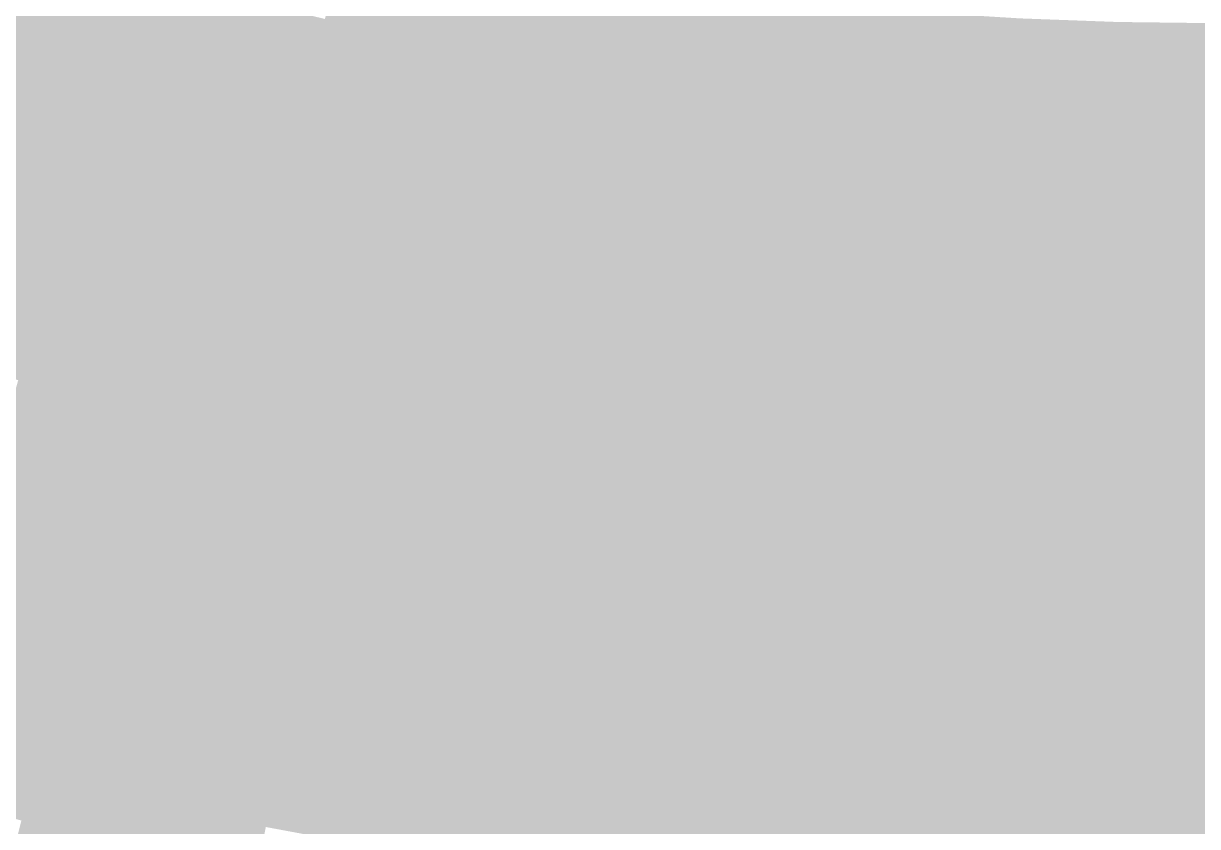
# Model space of a CAD drawing. Header units: inches. Extents: x -266 to 784, y -170 to 213.
# Drawn here: x -25.23 to -0.37, y -101.01 to -84.01 of the extents above; entities that cross this region are included whole.
import ezdxf

# ---------------------------------------------------------------- set-up
doc = ezdxf.new("R2010")
doc.units = ezdxf.units.IN
doc.header["$MEASUREMENT"] = 0

msp = doc.modelspace()

# ---------------------------------------------------------------- linework, layer by layer
at = {"color": 180, "true_color": 0x5200e6}
msp.add_solid([(-12.32536, -83.090827), (-12.47209, -84.080003), (-14.360799, -82.763322), (-14.531761, -83.7486)], dxfattribs=at)
at = {"color": 180, "true_color": 0x3f00ef}
msp.add_solid([(-20.896295, -83.422688), (-21.139276, -84.392719), (-22.937297, -82.884742), (-23.20401, -83.848518)], dxfattribs=at)
at = {"color": 180, "true_color": 0x4800eb}
msp.add_solid([(-16.582677, -83.366749), (-16.777768, -84.347534), (-18.623605, -82.934681), (-18.842707, -83.910383)], dxfattribs=at)
at = {"color": 180, "true_color": 0x3a00f3}
msp.add_solid([(-23.20401, -83.848518), (-23.470723, -84.812294), (-25.254767, -83.253809), (-25.545052, -84.21075)], dxfattribs=at)
at = {"color": 192, "true_color": 0x5700e6}
msp.add_solid([(-10.282497, -83.368281), (-10.404907, -84.36076), (-12.32536, -83.090827), (-12.47209, -84.080003)], dxfattribs=at)
at = {"color": 180, "true_color": 0x4400ef}
msp.add_solid([(-18.842707, -83.910383), (-19.061808, -84.886085), (-20.896295, -83.422688), (-21.139276, -84.392719)], dxfattribs=at)
at = {"color": 180, "true_color": 0x4e00eb}
msp.add_solid([(-14.531761, -83.7486), (-14.702722, -84.733877), (-16.582677, -83.366749), (-16.777768, -84.347534)], dxfattribs=at)
at = {"color": 192, "true_color": 0x5d00e6}
msp.add_solid([(-8.23344, -83.595517), (-8.331457, -84.590702), (-10.282497, -83.368281), (-10.404907, -84.36076)], dxfattribs=at)
at = {"color": 180, "true_color": 0x5300eb}
msp.add_solid([(-12.47209, -84.080003), (-12.618821, -85.06918), (-14.531761, -83.7486), (-14.702722, -84.733877)], dxfattribs=at)
at = {"color": 192, "true_color": 0x6200e6}
msp.add_solid([(-6.179423, -83.772398), (-6.252988, -84.769689), (-8.23344, -83.595517), (-8.331457, -84.590702)], dxfattribs=at)
at = {"color": 180, "true_color": 0x4000f3}
msp.add_solid([(-21.139276, -84.392719), (-21.382256, -85.36275), (-23.20401, -83.848518), (-23.470723, -84.812294)], dxfattribs=at)
at = {"color": 180, "true_color": 0x4a00ef}
msp.add_solid([(-16.777768, -84.347534), (-16.972858, -85.328319), (-18.842707, -83.910383), (-19.061808, -84.886085)], dxfattribs=at)
at = {"color": 192, "true_color": 0x6800e6}
msp.add_solid([(-4.121685, -83.898818), (-4.170752, -84.897614), (-6.179423, -83.772398), (-6.252988, -84.769689)], dxfattribs=at)
at = {"color": 192, "true_color": 0x6d00e6}
msp.add_solid([(-2.061463, -83.974701), (-2.086004, -84.9744), (-4.121685, -83.898818), (-4.170752, -84.897614)], dxfattribs=at)
at = {"color": 190, "true_color": 0x7200e6}
msp.add_solid([(0, -84), (0, -85), (-2.061463, -83.974701), (-2.086004, -84.9744)], dxfattribs=at)
at = {"color": 180, "true_color": 0x3b00f7}
msp.add_solid([(-23.470723, -84.812294), (-23.737435, -85.77607), (-25.545052, -84.21075), (-25.835336, -85.16769)], dxfattribs=at)
at = {"color": 180, "true_color": 0x5900eb}
msp.add_solid([(-10.404907, -84.36076), (-10.527318, -85.35324), (-12.47209, -84.080003), (-12.618821, -85.06918)], dxfattribs=at)
at = {"color": 180, "true_color": 0x4500f3}
msp.add_solid([(-19.061808, -84.886085), (-19.280909, -85.861787), (-21.139276, -84.392719), (-21.382256, -85.36275)], dxfattribs=at)
at = {"color": 180, "true_color": 0x4f00ef}
msp.add_solid([(-14.702722, -84.733877), (-14.873684, -85.719155), (-16.777768, -84.347534), (-16.972858, -85.328319)], dxfattribs=at)
at = {"color": 192, "true_color": 0x5e00eb}
msp.add_solid([(-8.331457, -84.590702), (-8.429474, -85.585886), (-10.404907, -84.36076), (-10.527318, -85.35324)], dxfattribs=at)
at = {"color": 180, "true_color": 0x5500ef}
msp.add_solid([(-12.618821, -85.06918), (-12.765551, -86.058356), (-14.702722, -84.733877), (-14.873684, -85.719155)], dxfattribs=at)
at = {"color": 192, "true_color": 0x6400eb}
msp.add_solid([(-6.252988, -84.769689), (-6.326552, -85.766979), (-8.331457, -84.590702), (-8.429474, -85.585886)], dxfattribs=at)
at = {"color": 180, "true_color": 0x4100f7}
msp.add_solid([(-21.382256, -85.36275), (-21.625236, -86.332782), (-23.470723, -84.812294), (-23.737435, -85.77607)], dxfattribs=at)
at = {"color": 180, "true_color": 0x4b00f3}
msp.add_solid([(-16.972858, -85.328319), (-17.167948, -86.309105), (-19.061808, -84.886085), (-19.280909, -85.861787)], dxfattribs=at)
at = {"color": 190, "true_color": 0x6900eb}
msp.add_solid([(-4.170752, -84.897614), (-4.21982, -85.896409), (-6.252988, -84.769689), (-6.326552, -85.766979)], dxfattribs=at)
at = {"color": 190, "true_color": 0x6f00eb}
msp.add_solid([(-2.086004, -84.9744), (-2.110546, -85.974098), (-4.170752, -84.897614), (-4.21982, -85.896409)], dxfattribs=at)
at = {"color": 190, "true_color": 0x7400eb}
msp.add_solid([(0, -85), (0, -86), (-2.086004, -84.9744), (-2.110546, -85.974098)], dxfattribs=at)
at = {"color": 180, "true_color": 0x3c00fc}
msp.add_solid([(-23.737435, -85.77607), (-24.004148, -86.739846), (-25.835336, -85.16769), (-26.125621, -86.12463)], dxfattribs=at)
at = {"color": 180, "true_color": 0x5b00ef}
msp.add_solid([(-10.527318, -85.35324), (-10.649729, -86.34572), (-12.618821, -85.06918), (-12.765551, -86.058356)], dxfattribs=at)
at = {"color": 180, "true_color": 0x4700f7}
msp.add_solid([(-19.280909, -85.861787), (-19.50001, -86.83749), (-21.382256, -85.36275), (-21.625236, -86.332782)], dxfattribs=at)
at = {"color": 180, "true_color": 0x5100f3}
msp.add_solid([(-14.873684, -85.719155), (-15.044646, -86.704433), (-16.972858, -85.328319), (-17.167948, -86.309105)], dxfattribs=at)
at = {"color": 190, "true_color": 0x6000ef}
msp.add_solid([(-8.429474, -85.585886), (-8.527491, -86.581071), (-10.527318, -85.35324), (-10.649729, -86.34572)], dxfattribs=at)
at = {"color": 180, "true_color": 0x5600f3}
msp.add_solid([(-12.765551, -86.058356), (-12.912282, -87.047533), (-14.873684, -85.719155), (-15.044646, -86.704433)], dxfattribs=at)
at = {"color": 190, "true_color": 0x6600ef}
msp.add_solid([(-6.326552, -85.766979), (-6.400117, -86.76427), (-8.429474, -85.585886), (-8.527491, -86.581071)], dxfattribs=at)
at = {"color": 180, "true_color": 0x4200fc}
msp.add_solid([(-21.625236, -86.332782), (-21.868216, -87.302813), (-23.737435, -85.77607), (-24.004148, -86.739846)], dxfattribs=at)
at = {"color": 180, "true_color": 0x4c00f7}
msp.add_solid([(-17.167948, -86.309105), (-17.363039, -87.28989), (-19.280909, -85.861787), (-19.50001, -86.83749)], dxfattribs=at)
at = {"color": 190, "true_color": 0x6b00ef}
msp.add_solid([(-4.21982, -85.896409), (-4.268888, -86.895205), (-6.326552, -85.766979), (-6.400117, -86.76427)], dxfattribs=at)
at = {"color": 190, "true_color": 0x7100ef}
msp.add_solid([(-2.110546, -85.974098), (-2.135087, -86.973797), (-4.21982, -85.896409), (-4.268888, -86.895205)], dxfattribs=at)
at = {"color": 190, "true_color": 0x7700ef}
msp.add_solid([(0, -86), (0, -87), (-2.110546, -85.974098), (-2.135087, -86.973797)], dxfattribs=at)
at = {"color": 180, "true_color": 0x3c00ff}
msp.add_solid([(-24.004148, -86.739846), (-24.270861, -87.703622), (-26.125621, -86.12463), (-26.415906, -87.081571)], dxfattribs=at)
at = {"color": 180, "true_color": 0x5c00f3}
msp.add_solid([(-10.649729, -86.34572), (-10.772139, -87.338199), (-12.765551, -86.058356), (-12.912282, -87.047533)], dxfattribs=at)
at = {"color": 180, "true_color": 0x4800fc}
msp.add_solid([(-19.50001, -86.83749), (-19.719112, -87.813192), (-21.625236, -86.332782), (-21.868216, -87.302813)], dxfattribs=at)
at = {"color": 180, "true_color": 0x5200f7}
msp.add_solid([(-15.044646, -86.704433), (-15.215608, -87.68971), (-17.167948, -86.309105), (-17.363039, -87.28989)], dxfattribs=at)
at = {"color": 190, "true_color": 0x6200f3}
msp.add_solid([(-8.527491, -86.581071), (-8.625508, -87.576256), (-10.649729, -86.34572), (-10.772139, -87.338199)], dxfattribs=at)
at = {"color": 180, "true_color": 0x4200ff}
msp.add_solid([(-21.868216, -87.302813), (-22.111196, -88.272844), (-24.004148, -86.739846), (-24.270861, -87.703622)], dxfattribs=at)
at = {"color": 180, "true_color": 0x5800f7}
msp.add_solid([(-12.912282, -87.047533), (-13.059012, -88.036709), (-15.044646, -86.704433), (-15.215608, -87.68971)], dxfattribs=at)
at = {"color": 190, "true_color": 0x6800f3}
msp.add_solid([(-6.400117, -86.76427), (-6.473682, -87.76156), (-8.527491, -86.581071), (-8.625508, -87.576256)], dxfattribs=at)
at = {"color": 180, "true_color": 0x4e00fc}
msp.add_solid([(-17.363039, -87.28989), (-17.558129, -88.270675), (-19.50001, -86.83749), (-19.719112, -87.813192)], dxfattribs=at)
at = {"color": 190, "true_color": 0x6d00f3}
msp.add_solid([(-4.268888, -86.895205), (-4.317955, -87.894), (-6.400117, -86.76427), (-6.473682, -87.76156)], dxfattribs=at)
at = {"color": 190, "true_color": 0x7300f3}
msp.add_solid([(-2.135087, -86.973797), (-2.159628, -87.973496), (-4.268888, -86.895205), (-4.317955, -87.894)], dxfattribs=at)
at = {"color": 190, "true_color": 0x7900f3}
msp.add_solid([(0, -87), (0, -88), (-2.135087, -86.973797), (-2.159628, -87.973496)], dxfattribs=at)
at = {"color": 180, "true_color": 0x4106ff}
msp.add_solid([(-24.270861, -87.703622), (-24.537574, -88.667398), (-26.415906, -87.081571), (-26.70619, -88.038511)], dxfattribs=at)
at = {"color": 180, "true_color": 0x5e00f7}
msp.add_solid([(-10.772139, -87.338199), (-10.89455, -88.330679), (-12.912282, -87.047533), (-13.059012, -88.036709)], dxfattribs=at)
at = {"color": 180, "true_color": 0x4800ff}
msp.add_solid([(-19.719112, -87.813192), (-19.938213, -88.788894), (-21.868216, -87.302813), (-22.111196, -88.272844)], dxfattribs=at)
at = {"color": 180, "true_color": 0x5400fc}
msp.add_solid([(-15.215608, -87.68971), (-15.38657, -88.674988), (-17.363039, -87.28989), (-17.558129, -88.270675)], dxfattribs=at)
at = {"color": 190, "true_color": 0x6400f7}
msp.add_solid([(-8.625508, -87.576256), (-8.723526, -88.571441), (-10.772139, -87.338199), (-10.89455, -88.330679)], dxfattribs=at)
at = {"color": 180, "true_color": 0x4706ff}
msp.add_solid([(-22.111196, -88.272844), (-22.354177, -89.242875), (-24.270861, -87.703622), (-24.537574, -88.667398)], dxfattribs=at)
at = {"color": 180, "true_color": 0x5900fc}
msp.add_solid([(-13.059012, -88.036709), (-13.205743, -89.025886), (-15.215608, -87.68971), (-15.38657, -88.674988)], dxfattribs=at)
at = {"color": 190, "true_color": 0x6900f7}
msp.add_solid([(-6.473682, -87.76156), (-6.547246, -88.758851), (-8.625508, -87.576256), (-8.723526, -88.571441)], dxfattribs=at)
at = {"color": 180, "true_color": 0x4e00ff}
msp.add_solid([(-17.558129, -88.270675), (-17.753219, -89.251461), (-19.719112, -87.813192), (-19.938213, -88.788894)], dxfattribs=at)
at = {"color": 190, "true_color": 0x6f00f7}
msp.add_solid([(-4.317955, -87.894), (-4.367023, -88.892796), (-6.473682, -87.76156), (-6.547246, -88.758851)], dxfattribs=at)
at = {"color": 190, "true_color": 0x7500f7}
msp.add_solid([(-2.159628, -87.973496), (-2.184169, -88.973195), (-4.317955, -87.894), (-4.367023, -88.892796)], dxfattribs=at)
at = {"color": 190, "true_color": 0x7b00f7}
msp.add_solid([(0, -88), (0, -89), (-2.159628, -87.973496), (-2.184169, -88.973195)], dxfattribs=at)
at = {"color": 180, "true_color": 0x460dff}
msp.add_solid([(-24.537574, -88.667398), (-24.804286, -89.631174), (-26.70619, -88.038511), (-26.996475, -88.995451)], dxfattribs=at)
at = {"color": 180, "true_color": 0x5f00fc}
msp.add_solid([(-10.89455, -88.330679), (-11.016961, -89.323158), (-13.059012, -88.036709), (-13.205743, -89.025886)], dxfattribs=at)
at = {"color": 180, "true_color": 0x4d06ff}
msp.add_solid([(-19.938213, -88.788894), (-20.157314, -89.764596), (-22.111196, -88.272844), (-22.354177, -89.242875)], dxfattribs=at)
at = {"color": 180, "true_color": 0x5400ff}
msp.add_solid([(-15.38657, -88.674988), (-15.557532, -89.660265), (-17.558129, -88.270675), (-17.753219, -89.251461)], dxfattribs=at)
at = {"color": 190, "true_color": 0x6500fc}
msp.add_solid([(-8.723526, -88.571441), (-8.821543, -89.566625), (-10.89455, -88.330679), (-11.016961, -89.323158)], dxfattribs=at)
at = {"color": 180, "true_color": 0x4c0dff}
msp.add_solid([(-22.354177, -89.242875), (-22.597157, -90.212907), (-24.537574, -88.667398), (-24.804286, -89.631174)], dxfattribs=at)
at = {"color": 180, "true_color": 0x5a00ff}
msp.add_solid([(-13.205743, -89.025886), (-13.352473, -90.015062), (-15.38657, -88.674988), (-15.557532, -89.660265)], dxfattribs=at)
at = {"color": 190, "true_color": 0x6b00fc}
msp.add_solid([(-6.547246, -88.758851), (-6.620811, -89.756141), (-8.723526, -88.571441), (-8.821543, -89.566625)], dxfattribs=at)
at = {"color": 180, "true_color": 0x5206ff}
msp.add_solid([(-17.753219, -89.251461), (-17.94831, -90.232246), (-19.938213, -88.788894), (-20.157314, -89.764596)], dxfattribs=at)
at = {"color": 190, "true_color": 0x7100fc}
msp.add_solid([(-4.367023, -88.892796), (-4.416091, -89.891591), (-6.547246, -88.758851), (-6.620811, -89.756141)], dxfattribs=at)
at = {"color": 190, "true_color": 0x7700fc}
msp.add_solid([(-2.184169, -88.973195), (-2.208711, -89.972894), (-4.367023, -88.892796), (-4.416091, -89.891591)], dxfattribs=at)
at = {"color": 190, "true_color": 0x7d00fc}
msp.add_solid([(0, -89), (0, -90), (-2.184169, -88.973195), (-2.208711, -89.972894)], dxfattribs=at)
at = {"color": 180, "true_color": 0x4b13ff}
msp.add_solid([(-24.804286, -89.631174), (-25.070999, -90.59495), (-26.996475, -88.995451), (-27.28676, -89.952392)], dxfattribs=at)
at = {"color": 190, "true_color": 0x6000ff}
msp.add_solid([(-11.016961, -89.323158), (-11.139371, -90.315638), (-13.205743, -89.025886), (-13.352473, -90.015062)], dxfattribs=at)
at = {"color": 180, "true_color": 0x510dff}
msp.add_solid([(-20.157314, -89.764596), (-20.376415, -90.740298), (-22.354177, -89.242875), (-22.597157, -90.212907)], dxfattribs=at)
at = {"color": 180, "true_color": 0x5806ff}
msp.add_solid([(-15.557532, -89.660265), (-15.728494, -90.645543), (-17.753219, -89.251461), (-17.94831, -90.232246)], dxfattribs=at)
at = {"color": 190, "true_color": 0x6600ff}
msp.add_solid([(-8.821543, -89.566625), (-8.91956, -90.56181), (-11.016961, -89.323158), (-11.139371, -90.315638)], dxfattribs=at)
at = {"color": 180, "true_color": 0x5013ff}
msp.add_solid([(-22.597157, -90.212907), (-22.840137, -91.182938), (-24.804286, -89.631174), (-25.070999, -90.59495)], dxfattribs=at)
at = {"color": 180, "true_color": 0x5e06ff}
msp.add_solid([(-13.352473, -90.015062), (-13.499204, -91.004239), (-15.557532, -89.660265), (-15.728494, -90.645543)], dxfattribs=at)
at = {"color": 190, "true_color": 0x6c00ff}
msp.add_solid([(-6.620811, -89.756141), (-6.694375, -90.753432), (-8.821543, -89.566625), (-8.91956, -90.56181)], dxfattribs=at)
at = {"color": 180, "true_color": 0x501aff}
msp.add_solid([(-25.070999, -90.59495), (-25.337712, -91.558726), (-27.28676, -89.952392), (-27.577044, -90.909332)], dxfattribs=at)
at = {"color": 180, "true_color": 0x570dff}
msp.add_solid([(-17.94831, -90.232246), (-18.1434, -91.213031), (-20.157314, -89.764596), (-20.376415, -90.740298)], dxfattribs=at)
at = {"color": 190, "true_color": 0x7200ff}
msp.add_solid([(-4.416091, -89.891591), (-4.465158, -90.890387), (-6.620811, -89.756141), (-6.694375, -90.753432)], dxfattribs=at)
at = {"color": 190, "true_color": 0x7800ff}
msp.add_solid([(-2.208711, -89.972894), (-2.233252, -90.972593), (-4.416091, -89.891591), (-4.465158, -90.890387)], dxfattribs=at)
at = {"color": 190, "true_color": 0x7e00ff}
msp.add_solid([(0, -90), (0, -91), (-2.208711, -89.972894), (-2.233252, -90.972593)], dxfattribs=at)
at = {"color": 180, "true_color": 0x5613ff}
msp.add_solid([(-20.376415, -90.740298), (-20.595517, -91.716), (-22.597157, -90.212907), (-22.840137, -91.182938)], dxfattribs=at)
at = {"color": 180, "true_color": 0x5d0dff}
msp.add_solid([(-15.728494, -90.645543), (-15.899456, -91.630821), (-17.94831, -90.232246), (-18.1434, -91.213031)], dxfattribs=at)
at = {"color": 190, "true_color": 0x6406ff}
msp.add_solid([(-11.139371, -90.315638), (-11.261782, -91.308117), (-13.352473, -90.015062), (-13.499204, -91.004239)], dxfattribs=at)
at = {"color": 190, "true_color": 0x6a06ff}
msp.add_solid([(-8.91956, -90.56181), (-9.017577, -91.556995), (-11.139371, -90.315638), (-11.261782, -91.308117)], dxfattribs=at)
at = {"color": 180, "true_color": 0x551aff}
msp.add_solid([(-22.840137, -91.182938), (-23.083117, -92.152969), (-25.070999, -90.59495), (-25.337712, -91.558726)], dxfattribs=at)
at = {"color": 190, "true_color": 0x620dff}
msp.add_solid([(-13.499204, -91.004239), (-13.645934, -91.993415), (-15.728494, -90.645543), (-15.899456, -91.630821)], dxfattribs=at)
at = {"color": 190, "true_color": 0x7006ff}
msp.add_solid([(-6.694375, -90.753432), (-6.76794, -91.750722), (-8.91956, -90.56181), (-9.017577, -91.556995)], dxfattribs=at)
at = {"color": 180, "true_color": 0x5b13ff}
msp.add_solid([(-18.1434, -91.213031), (-18.33849, -92.193816), (-20.376415, -90.740298), (-20.595517, -91.716)], dxfattribs=at)
at = {"color": 190, "true_color": 0x7606ff}
msp.add_solid([(-4.465158, -90.890387), (-4.514226, -91.889182), (-6.694375, -90.753432), (-6.76794, -91.750722)], dxfattribs=at)
at = {"color": 190, "true_color": 0x7b06ff}
msp.add_solid([(-2.233252, -90.972593), (-2.257793, -91.972291), (-4.465158, -90.890387), (-4.514226, -91.889182)], dxfattribs=at)
at = {"color": 190, "true_color": 0x8106ff}
msp.add_solid([(0, -91), (0, -92), (-2.233252, -90.972593), (-2.257793, -91.972291)], dxfattribs=at)
at = {"color": 180, "true_color": 0x5a1aff}
msp.add_solid([(-20.595517, -91.716), (-20.814618, -92.691702), (-22.840137, -91.182938), (-23.083117, -92.152969)], dxfattribs=at)
at = {"color": 190, "true_color": 0x6113ff}
msp.add_solid([(-15.899456, -91.630821), (-16.070418, -92.616098), (-18.1434, -91.213031), (-18.33849, -92.193816)], dxfattribs=at)
at = {"color": 190, "true_color": 0x680dff}
msp.add_solid([(-11.261782, -91.308117), (-11.384193, -92.300597), (-13.499204, -91.004239), (-13.645934, -91.993415)], dxfattribs=at)
at = {"color": 190, "true_color": 0x6e0dff}
msp.add_solid([(-9.017577, -91.556995), (-9.115594, -92.55218), (-11.261782, -91.308117), (-11.384193, -92.300597)], dxfattribs=at)
at = {"color": 180, "true_color": 0x5a20ff}
msp.add_solid([(-23.083117, -92.152969), (-23.326097, -93.123), (-25.337712, -91.558726), (-25.604425, -92.522502)], dxfattribs=at)
at = {"color": 190, "true_color": 0x601aff}
msp.add_solid([(-18.33849, -92.193816), (-18.533581, -93.174602), (-20.595517, -91.716), (-20.814618, -92.691702)], dxfattribs=at)
at = {"color": 190, "true_color": 0x6613ff}
msp.add_solid([(-13.645934, -91.993415), (-13.792665, -92.982592), (-15.899456, -91.630821), (-16.070418, -92.616098)], dxfattribs=at)
at = {"color": 190, "true_color": 0x730dff}
msp.add_solid([(-6.76794, -91.750722), (-6.841504, -92.748012), (-9.017577, -91.556995), (-9.115594, -92.55218)], dxfattribs=at)
at = {"color": 190, "true_color": 0x790dff}
msp.add_solid([(-4.514226, -91.889182), (-4.563294, -92.887977), (-6.76794, -91.750722), (-6.841504, -92.748012)], dxfattribs=at)
at = {"color": 190, "true_color": 0x7f0dff}
msp.add_solid([(-2.257793, -91.972291), (-2.282334, -92.97199), (-4.514226, -91.889182), (-4.563294, -92.887977)], dxfattribs=at)
at = {"color": 190, "true_color": 0x850dff}
msp.add_solid([(0, -92), (0, -93), (-2.257793, -91.972291), (-2.282334, -92.97199)], dxfattribs=at)
at = {"color": 180, "true_color": 0x5f20ff}
msp.add_solid([(-20.814618, -92.691702), (-21.033719, -93.667404), (-23.083117, -92.152969), (-23.326097, -93.123)], dxfattribs=at)
at = {"color": 190, "true_color": 0x651aff}
msp.add_solid([(-16.070418, -92.616098), (-16.241379, -93.601376), (-18.33849, -92.193816), (-18.533581, -93.174602)], dxfattribs=at)
at = {"color": 190, "true_color": 0x6c13ff}
msp.add_solid([(-11.384193, -92.300597), (-11.506603, -93.293076), (-13.645934, -91.993415), (-13.792665, -92.982592)], dxfattribs=at)
at = {"color": 190, "true_color": 0x7213ff}
msp.add_solid([(-9.115594, -92.55218), (-9.213611, -93.547364), (-11.384193, -92.300597), (-11.506603, -93.293076)], dxfattribs=at)
at = {"color": 180, "true_color": 0x5f26ff}
msp.add_solid([(-23.326097, -93.123), (-23.569077, -94.093032), (-25.604425, -92.522502), (-25.871137, -93.486278)], dxfattribs=at)
at = {"color": 190, "true_color": 0x6420ff}
msp.add_solid([(-18.533581, -93.174602), (-18.728671, -94.155387), (-20.814618, -92.691702), (-21.033719, -93.667404)], dxfattribs=at)
at = {"color": 190, "true_color": 0x6b1aff}
msp.add_solid([(-13.792665, -92.982592), (-13.939395, -93.971768), (-16.070418, -92.616098), (-16.241379, -93.601376)], dxfattribs=at)
at = {"color": 190, "true_color": 0x7713ff}
msp.add_solid([(-6.841504, -92.748012), (-6.915069, -93.745303), (-9.115594, -92.55218), (-9.213611, -93.547364)], dxfattribs=at)
at = {"color": 190, "true_color": 0x7d13ff}
msp.add_solid([(-4.563294, -92.887977), (-4.612361, -93.886773), (-6.841504, -92.748012), (-6.915069, -93.745303)], dxfattribs=at)
at = {"color": 190, "true_color": 0x8213ff}
msp.add_solid([(-2.282334, -92.97199), (-2.306875, -93.971689), (-4.563294, -92.887977), (-4.612361, -93.886773)], dxfattribs=at)
at = {"color": 190, "true_color": 0x6426ff}
msp.add_solid([(-21.033719, -93.667404), (-21.25282, -94.643107), (-23.326097, -93.123), (-23.569077, -94.093032)], dxfattribs=at)
at = {"color": 190, "true_color": 0x6920ff}
msp.add_solid([(-16.241379, -93.601376), (-16.412341, -94.586654), (-18.533581, -93.174602), (-18.728671, -94.155387)], dxfattribs=at)
at = {"color": 190, "true_color": 0x701aff}
msp.add_solid([(-11.506603, -93.293076), (-11.629014, -94.285556), (-13.792665, -92.982592), (-13.939395, -93.971768)], dxfattribs=at)
at = {"color": 190, "true_color": 0x8813ff}
msp.add_solid([(0, -93), (0, -94), (-2.282334, -92.97199), (-2.306875, -93.971689)], dxfattribs=at)
at = {"color": 190, "true_color": 0x751aff}
msp.add_solid([(-9.213611, -93.547364), (-9.311628, -94.542549), (-11.506603, -93.293076), (-11.629014, -94.285556)], dxfattribs=at)
at = {"color": 190, "true_color": 0x632dff}
msp.add_solid([(-23.569077, -94.093032), (-23.812058, -95.063063), (-25.871137, -93.486278), (-26.13785, -94.450054)], dxfattribs=at)
at = {"color": 190, "true_color": 0x6926ff}
msp.add_solid([(-18.728671, -94.155387), (-18.923761, -95.136172), (-21.033719, -93.667404), (-21.25282, -94.643107)], dxfattribs=at)
at = {"color": 190, "true_color": 0x6f20ff}
msp.add_solid([(-13.939395, -93.971768), (-14.086126, -94.960945), (-16.241379, -93.601376), (-16.412341, -94.586654)], dxfattribs=at)
at = {"color": 190, "true_color": 0x7b1aff}
msp.add_solid([(-6.915069, -93.745303), (-6.988634, -94.742593), (-9.213611, -93.547364), (-9.311628, -94.542549)], dxfattribs=at)
at = {"color": 190, "true_color": 0x801aff}
msp.add_solid([(-4.612361, -93.886773), (-4.661429, -94.885568), (-6.915069, -93.745303), (-6.988634, -94.742593)], dxfattribs=at)
at = {"color": 190, "true_color": 0x861aff}
msp.add_solid([(-2.306875, -93.971689), (-2.331417, -94.971388), (-4.612361, -93.886773), (-4.661429, -94.885568)], dxfattribs=at)
at = {"color": 190, "true_color": 0x682dff}
msp.add_solid([(-21.25282, -94.643107), (-21.471922, -95.618809), (-23.569077, -94.093032), (-23.812058, -95.063063)], dxfattribs=at)
at = {"color": 190, "true_color": 0x6e26ff}
msp.add_solid([(-16.412341, -94.586654), (-16.583303, -95.571931), (-18.728671, -94.155387), (-18.923761, -95.136172)], dxfattribs=at)
at = {"color": 190, "true_color": 0x7420ff}
msp.add_solid([(-11.629014, -94.285556), (-11.751425, -95.278035), (-13.939395, -93.971768), (-14.086126, -94.960945)], dxfattribs=at)
at = {"color": 190, "true_color": 0x8b1aff}
msp.add_solid([(0, -94), (0, -95), (-2.306875, -93.971689), (-2.331417, -94.971388)], dxfattribs=at)
at = {"color": 190, "true_color": 0x6833ff}
msp.add_solid([(-23.812058, -95.063063), (-24.055038, -96.033094), (-26.13785, -94.450054), (-26.404563, -95.413831)], dxfattribs=at)
at = {"color": 190, "true_color": 0x7920ff}
msp.add_solid([(-9.311628, -94.542549), (-9.409645, -95.537734), (-11.629014, -94.285556), (-11.751425, -95.278035)], dxfattribs=at)
at = {"color": 190, "true_color": 0x6d2dff}
msp.add_solid([(-18.923761, -95.136172), (-19.118852, -96.116957), (-21.25282, -94.643107), (-21.471922, -95.618809)], dxfattribs=at)
at = {"color": 190, "true_color": 0x7326ff}
msp.add_solid([(-14.086126, -94.960945), (-14.232856, -95.950121), (-16.412341, -94.586654), (-16.583303, -95.571931)], dxfattribs=at)
at = {"color": 190, "true_color": 0x7f20ff}
msp.add_solid([(-6.988634, -94.742593), (-7.062198, -95.739884), (-9.311628, -94.542549), (-9.409645, -95.537734)], dxfattribs=at)
at = {"color": 190, "true_color": 0x8420ff}
msp.add_solid([(-4.661429, -94.885568), (-4.710497, -95.884364), (-6.988634, -94.742593), (-7.062198, -95.739884)], dxfattribs=at)
at = {"color": 190, "true_color": 0x8920ff}
msp.add_solid([(-2.331417, -94.971388), (-2.355958, -95.971087), (-4.661429, -94.885568), (-4.710497, -95.884364)], dxfattribs=at)
at = {"color": 190, "true_color": 0x6d33ff}
msp.add_solid([(-21.471922, -95.618809), (-21.691023, -96.594511), (-23.812058, -95.063063), (-24.055038, -96.033094)], dxfattribs=at)
at = {"color": 190, "true_color": 0x722dff}
msp.add_solid([(-16.583303, -95.571931), (-16.754265, -96.557209), (-18.923761, -95.136172), (-19.118852, -96.116957)], dxfattribs=at)
at = {"color": 190, "true_color": 0x7826ff}
msp.add_solid([(-11.751425, -95.278035), (-11.873836, -96.270515), (-14.086126, -94.960945), (-14.232856, -95.950121)], dxfattribs=at)
at = {"color": 190, "true_color": 0x8e20ff}
msp.add_solid([(0, -95), (0, -96), (-2.331417, -94.971388), (-2.355958, -95.971087)], dxfattribs=at)
at = {"color": 190, "true_color": 0x6d3aff}
msp.add_solid([(-24.055038, -96.033094), (-24.298018, -97.003125), (-26.404563, -95.413831), (-26.671276, -96.377607)], dxfattribs=at)
at = {"color": 190, "true_color": 0x7d26ff}
msp.add_solid([(-9.409645, -95.537734), (-9.507663, -96.532918), (-11.751425, -95.278035), (-11.873836, -96.270515)], dxfattribs=at)
at = {"color": 190, "true_color": 0x7233ff}
msp.add_solid([(-19.118852, -96.116957), (-19.313942, -97.097743), (-21.471922, -95.618809), (-21.691023, -96.594511)], dxfattribs=at)
at = {"color": 190, "true_color": 0x772dff}
msp.add_solid([(-14.232856, -95.950121), (-14.379587, -96.939298), (-16.583303, -95.571931), (-16.754265, -96.557209)], dxfattribs=at)
at = {"color": 190, "true_color": 0x8226ff}
msp.add_solid([(-7.062198, -95.739884), (-7.135763, -96.737174), (-9.409645, -95.537734), (-9.507663, -96.532918)], dxfattribs=at)
at = {"color": 190, "true_color": 0x7c2dff}
msp.add_solid([(-11.873836, -96.270515), (-11.996246, -97.262994), (-14.232856, -95.950121), (-14.379587, -96.939298)], dxfattribs=at)
at = {"color": 190, "true_color": 0x8726ff}
msp.add_solid([(-4.710497, -95.884364), (-4.759564, -96.883159), (-7.062198, -95.739884), (-7.135763, -96.737174)], dxfattribs=at)
at = {"color": 190, "true_color": 0x8c26ff}
msp.add_solid([(-2.355958, -95.971087), (-2.380499, -96.970785), (-4.710497, -95.884364), (-4.759564, -96.883159)], dxfattribs=at)
at = {"color": 190, "true_color": 0x713aff}
msp.add_solid([(-21.691023, -96.594511), (-21.910124, -97.570213), (-24.055038, -96.033094), (-24.298018, -97.003125)], dxfattribs=at)
at = {"color": 190, "true_color": 0x7633ff}
msp.add_solid([(-16.754265, -96.557209), (-16.925227, -97.542487), (-19.118852, -96.116957), (-19.313942, -97.097743)], dxfattribs=at)
at = {"color": 190, "true_color": 0x9226ff}
msp.add_solid([(0, -96), (0, -97), (-2.355958, -95.971087), (-2.380499, -96.970785)], dxfattribs=at)
at = {"color": 173, "true_color": 0x7240fe}
msp.add_solid([(-24.298018, -97.003125), (-24.540998, -97.973157), (-26.671276, -96.377607), (-26.937989, -97.341383)], dxfattribs=at)
at = {"color": 190, "true_color": 0x812dff}
msp.add_solid([(-9.507663, -96.532918), (-9.60568, -97.528103), (-11.873836, -96.270515), (-11.996246, -97.262994)], dxfattribs=at)
at = {"color": 190, "true_color": 0x763aff}
msp.add_solid([(-19.313942, -97.097743), (-19.509032, -98.078528), (-21.691023, -96.594511), (-21.910124, -97.570213)], dxfattribs=at)
at = {"color": 190, "true_color": 0x7b33ff}
msp.add_solid([(-14.379587, -96.939298), (-14.526317, -97.928474), (-16.754265, -96.557209), (-16.925227, -97.542487)], dxfattribs=at)
at = {"color": 190, "true_color": 0x862dff}
msp.add_solid([(-7.135763, -96.737174), (-7.209327, -97.734465), (-9.507663, -96.532918), (-9.60568, -97.528103)], dxfattribs=at)
at = {"color": 190, "true_color": 0x8033ff}
msp.add_solid([(-11.996246, -97.262994), (-12.118657, -98.255474), (-14.379587, -96.939298), (-14.526317, -97.928474)], dxfattribs=at)
at = {"color": 190, "true_color": 0x8b2dff}
msp.add_solid([(-4.759564, -96.883159), (-4.808632, -97.881955), (-7.135763, -96.737174), (-7.209327, -97.734465)], dxfattribs=at)
at = {"color": 190, "true_color": 0x902dff}
msp.add_solid([(-2.380499, -96.970785), (-2.40504, -97.970484), (-4.759564, -96.883159), (-4.808632, -97.881955)], dxfattribs=at)
at = {"color": 183, "true_color": 0x7640fe}
msp.add_solid([(-21.910124, -97.570213), (-22.129225, -98.545915), (-24.298018, -97.003125), (-24.540998, -97.973157)], dxfattribs=at)
at = {"color": 190, "true_color": 0x7b3aff}
msp.add_solid([(-16.925227, -97.542487), (-17.096189, -98.527764), (-19.313942, -97.097743), (-19.509032, -98.078528)], dxfattribs=at)
at = {"color": 190, "true_color": 0x952dff}
msp.add_solid([(0, -97), (0, -98), (-2.380499, -96.970785), (-2.40504, -97.970484)], dxfattribs=at)
at = {"color": 171, "true_color": 0x7646fe}
msp.add_solid([(-24.540998, -97.973157), (-24.783978, -98.943188), (-26.937989, -97.341383), (-27.204701, -98.305159)], dxfattribs=at)
at = {"color": 190, "true_color": 0x8533ff}
msp.add_solid([(-9.60568, -97.528103), (-9.703697, -98.523288), (-11.996246, -97.262994), (-12.118657, -98.255474)], dxfattribs=at)
at = {"color": 183, "true_color": 0x7b40fe}
msp.add_solid([(-19.509032, -98.078528), (-19.704123, -99.059313), (-21.910124, -97.570213), (-22.129225, -98.545915)], dxfattribs=at)
at = {"color": 190, "true_color": 0x7f3aff}
msp.add_solid([(-14.526317, -97.928474), (-14.673047, -98.917651), (-16.925227, -97.542487), (-17.096189, -98.527764)], dxfattribs=at)
at = {"color": 190, "true_color": 0x8a33ff}
msp.add_solid([(-7.209327, -97.734465), (-7.282892, -98.731755), (-9.60568, -97.528103), (-9.703697, -98.523288)], dxfattribs=at)
at = {"color": 190, "true_color": 0x843aff}
msp.add_solid([(-12.118657, -98.255474), (-12.241068, -99.247953), (-14.526317, -97.928474), (-14.673047, -98.917651)], dxfattribs=at)
at = {"color": 190, "true_color": 0x8e33ff}
msp.add_solid([(-4.808632, -97.881955), (-4.8577, -98.88075), (-7.209327, -97.734465), (-7.282892, -98.731755)], dxfattribs=at)
at = {"color": 190, "true_color": 0x9333ff}
msp.add_solid([(-2.40504, -97.970484), (-2.429582, -98.970183), (-4.808632, -97.881955), (-4.8577, -98.88075)], dxfattribs=at)
at = {"color": 171, "true_color": 0x7b46fe}
msp.add_solid([(-22.129225, -98.545915), (-22.348327, -99.521617), (-24.540998, -97.973157), (-24.783978, -98.943188)], dxfattribs=at)
at = {"color": 183, "true_color": 0x7f40fe}
msp.add_solid([(-17.096189, -98.527764), (-17.267151, -99.513042), (-19.509032, -98.078528), (-19.704123, -99.059313)], dxfattribs=at)
at = {"color": 190, "true_color": 0x9833ff}
msp.add_solid([(0, -98), (0, -99), (-2.40504, -97.970484), (-2.429582, -98.970183)], dxfattribs=at)
at = {"color": 171, "true_color": 0x7b4dfe}
msp.add_solid([(-24.783978, -98.943188), (-25.026959, -99.913219), (-27.204701, -98.305159), (-27.471414, -99.268935)], dxfattribs=at)
at = {"color": 190, "true_color": 0x893aff}
msp.add_solid([(-9.703697, -98.523288), (-9.801714, -99.518473), (-12.118657, -98.255474), (-12.241068, -99.247953)], dxfattribs=at)
at = {"color": 171, "true_color": 0x7f46fe}
msp.add_solid([(-19.704123, -99.059313), (-19.899213, -100.040099), (-22.129225, -98.545915), (-22.348327, -99.521617)], dxfattribs=at)
at = {"color": 183, "true_color": 0x8440fe}
msp.add_solid([(-14.673047, -98.917651), (-14.819778, -99.906828), (-17.096189, -98.527764), (-17.267151, -99.513042)], dxfattribs=at)
at = {"color": 190, "true_color": 0x8d3aff}
msp.add_solid([(-7.282892, -98.731755), (-7.356456, -99.729046), (-9.703697, -98.523288), (-9.801714, -99.518473)], dxfattribs=at)
at = {"color": 183, "true_color": 0x8840fe}
msp.add_solid([(-12.241068, -99.247953), (-12.363478, -100.240433), (-14.673047, -98.917651), (-14.819778, -99.906828)], dxfattribs=at)
at = {"color": 190, "true_color": 0x923aff}
msp.add_solid([(-4.8577, -98.88075), (-4.906767, -99.879546), (-7.282892, -98.731755), (-7.356456, -99.729046)], dxfattribs=at)
at = {"color": 190, "true_color": 0x973aff}
msp.add_solid([(-2.429582, -98.970183), (-2.454123, -99.969882), (-4.8577, -98.88075), (-4.906767, -99.879546)], dxfattribs=at)
at = {"color": 171, "true_color": 0x7f4dfe}
msp.add_solid([(-22.348327, -99.521617), (-22.567428, -100.497319), (-24.783978, -98.943188), (-25.026959, -99.913219)], dxfattribs=at)
at = {"color": 171, "true_color": 0x8346fe}
msp.add_solid([(-17.267151, -99.513042), (-17.438113, -100.49832), (-19.704123, -99.059313), (-19.899213, -100.040099)], dxfattribs=at)
at = {"color": 190, "true_color": 0x9b3aff}
msp.add_solid([(0, -99), (0, -100), (-2.429582, -98.970183), (-2.454123, -99.969882)], dxfattribs=at)
at = {"color": 171, "true_color": 0x8053fe}
msp.add_solid([(-25.026959, -99.913219), (-25.269939, -100.88325), (-27.471414, -99.268935), (-27.738127, -100.232711)], dxfattribs=at)
at = {"color": 183, "true_color": 0x8c40fe}
msp.add_solid([(-9.801714, -99.518473), (-9.899731, -100.513657), (-12.241068, -99.247953), (-12.363478, -100.240433)], dxfattribs=at)
at = {"color": 171, "true_color": 0x834dfe}
msp.add_solid([(-19.899213, -100.040099), (-20.094303, -101.020884), (-22.348327, -99.521617), (-22.567428, -100.497319)], dxfattribs=at)
at = {"color": 171, "true_color": 0x8846fe}
msp.add_solid([(-14.819778, -99.906828), (-14.966508, -100.896004), (-17.267151, -99.513042), (-17.438113, -100.49832)], dxfattribs=at)
at = {"color": 193, "true_color": 0x9140fe}
msp.add_solid([(-7.356456, -99.729046), (-7.430021, -100.726336), (-9.801714, -99.518473), (-9.899731, -100.513657)], dxfattribs=at)
at = {"color": 171, "true_color": 0x8453fe}
msp.add_solid([(-22.567428, -100.497319), (-22.786529, -101.473022), (-25.026959, -99.913219), (-25.269939, -100.88325)], dxfattribs=at)
at = {"color": 171, "true_color": 0x8c46fe}
msp.add_solid([(-12.363478, -100.240433), (-12.485889, -101.232913), (-14.819778, -99.906828), (-14.966508, -100.896004)], dxfattribs=at)
at = {"color": 193, "true_color": 0x9640fe}
msp.add_solid([(-4.906767, -99.879546), (-4.955835, -100.878341), (-7.356456, -99.729046), (-7.430021, -100.726336)], dxfattribs=at)
at = {"color": 193, "true_color": 0x9a40fe}
msp.add_solid([(-2.454123, -99.969882), (-2.478664, -100.969581), (-4.906767, -99.879546), (-4.955835, -100.878341)], dxfattribs=at)
at = {"color": 171, "true_color": 0x884dfe}
msp.add_solid([(-17.438113, -100.49832), (-17.609075, -101.483597), (-19.899213, -100.040099), (-20.094303, -101.020884)], dxfattribs=at)
at = {"color": 181, "true_color": 0x9f40fe}
msp.add_solid([(0, -100), (0, -101), (-2.454123, -99.969882), (-2.478664, -100.969581)], dxfattribs=at)
at = {"color": 181, "true_color": 0x9046fe}
msp.add_solid([(-9.899731, -100.513657), (-9.997748, -101.508842), (-12.363478, -100.240433), (-12.485889, -101.232913)], dxfattribs=at)
at = {"color": 171, "true_color": 0x8853fe}
msp.add_solid([(-20.094303, -101.020884), (-20.289394, -102.001669), (-22.567428, -100.497319), (-22.786529, -101.473022)], dxfattribs=at)
at = {"color": 171, "true_color": 0x8c4dfe}
msp.add_solid([(-14.966508, -100.896004), (-15.113239, -101.885181), (-17.438113, -100.49832), (-17.609075, -101.483597)], dxfattribs=at)
at = {"color": 181, "true_color": 0x9546fe}
msp.add_solid([(-7.430021, -100.726336), (-7.503586, -101.723627), (-9.899731, -100.513657), (-9.997748, -101.508842)], dxfattribs=at)
at = {"color": 171, "true_color": 0x885afe}
msp.add_solid([(-22.786529, -101.473022), (-23.00563, -102.448724), (-25.269939, -100.88325), (-25.512919, -101.853282)], dxfattribs=at)
at = {"color": 181, "true_color": 0x904dfe}
msp.add_solid([(-12.485889, -101.232913), (-12.6083, -102.225392), (-14.966508, -100.896004), (-15.113239, -101.885181)], dxfattribs=at)
at = {"color": 181, "true_color": 0x9946fe}
msp.add_solid([(-4.955835, -100.878341), (-5.004903, -101.877137), (-7.430021, -100.726336), (-7.503586, -101.723627)], dxfattribs=at)
at = {"color": 181, "true_color": 0x9d46fe}
msp.add_solid([(-2.478664, -100.969581), (-2.503205, -101.96928), (-4.955835, -100.878341), (-5.004903, -101.877137)], dxfattribs=at)
at = {"color": 181, "true_color": 0xa246fe}
msp.add_solid([(0, -101), (0, -102), (-2.478664, -100.969581), (-2.503205, -101.96928)], dxfattribs=at)

doc.saveas('drawing.dxf')
